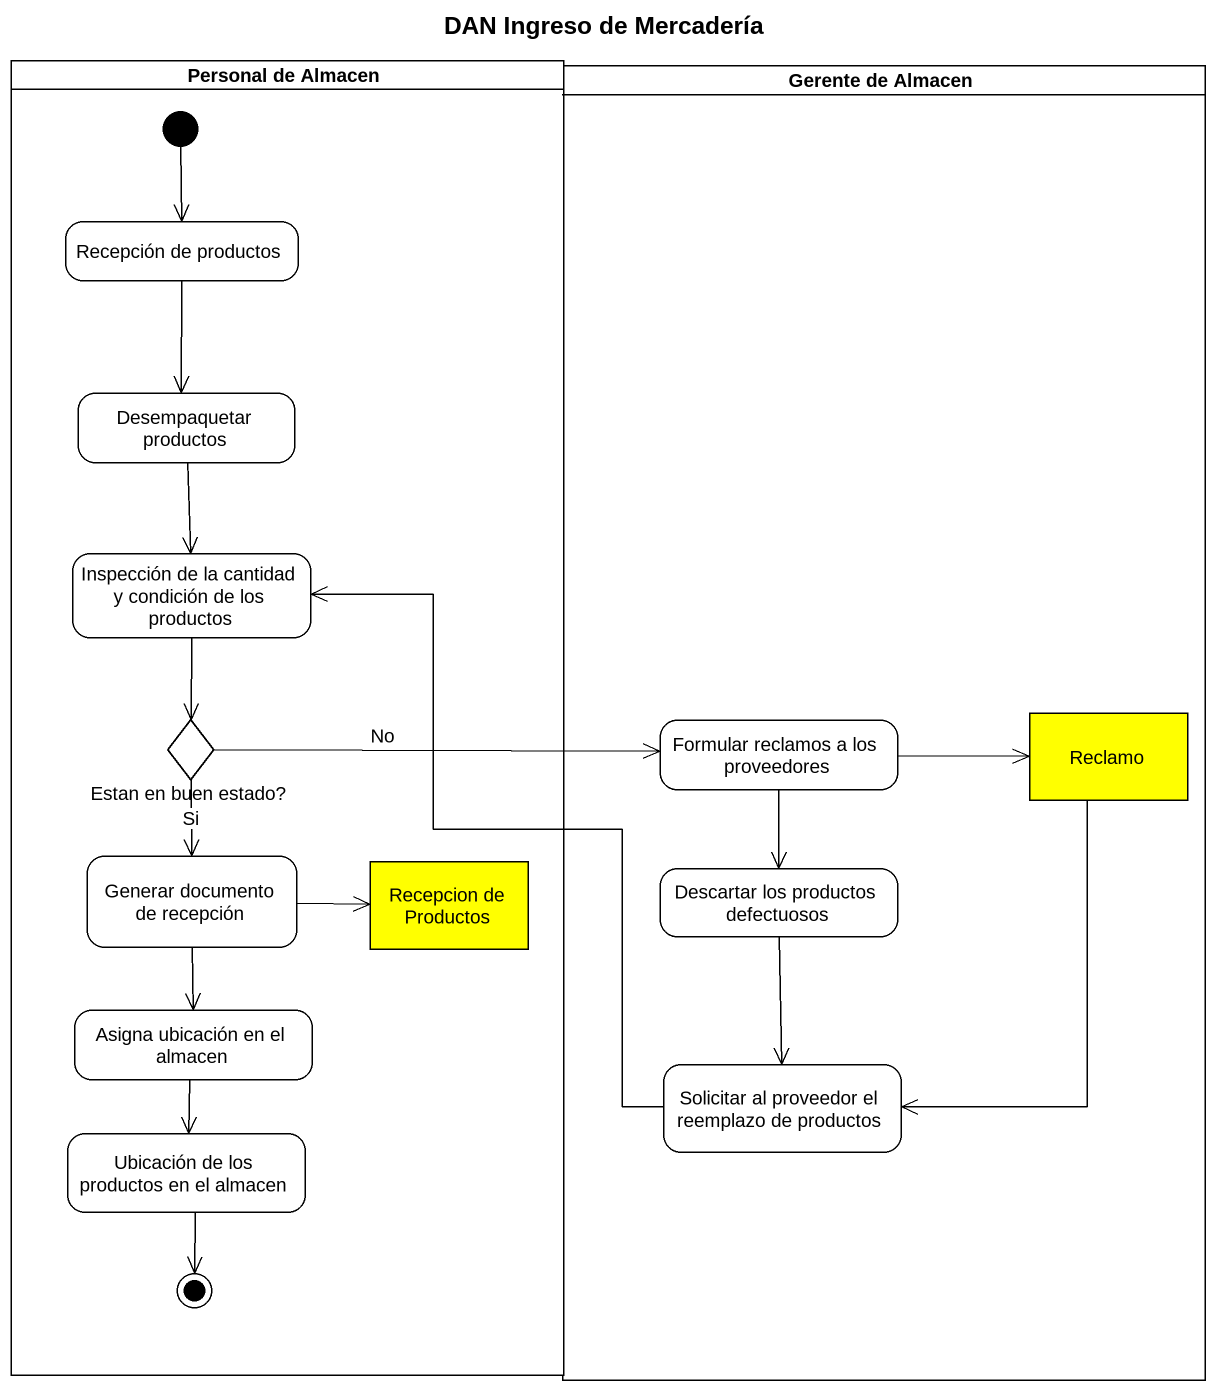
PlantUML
@startuml
title DAN Ingreso de Mercadería
hide empty description
state "Personal de Almacen" as Personal_de_Almacen <<partition>> {
  state "Recepción de productos" as Recepción_de_productos
  state "Desempaquetar productos" as Desempaquetar_productos
  state "Inspección de la cantidad y condición de los productos" as Inspección_de_la_cantidad_y
  state "Estan en buen estado?" as Estan_en_buen_estado <<choice>>
  state "Generar documento de recepción" as Generar_documento_de
  state "Recepcion de Productos" as Recepcion_de_Productos <<object>> #FFFF00
  state "Asigna ubicación en el almacen" as Asigna_ubicación_en_el
  state "Ubicación de los productos en el almacen" as Ubicación_de_los_productos
  [*] --> Recepción_de_productos
  Ubicación_de_los_productos --> [*]
}
state "Gerente de Almacen" as Gerente_de_Almacen <<partition>> {
  state "Formular reclamos a los proveedores" as Formular_reclamos_a_los
  state Reclamo <<object>> #FFFF00
  state "Descartar los productos defectuosos" as Descartar_los_productos
  state "Solicitar al proveedor el reemplazo de productos" as Solicitar_al_proveedor_el
}
Recepción_de_productos --> Desempaquetar_productos
Desempaquetar_productos --> Inspección_de_la_cantidad_y
Inspección_de_la_cantidad_y --> Estan_en_buen_estado
Estan_en_buen_estado -right-> Formular_reclamos_a_los : No
Estan_en_buen_estado --> Generar_documento_de : Si
Formular_reclamos_a_los -right-> Reclamo
Formular_reclamos_a_los --> Descartar_los_productos
Reclamo --> Solicitar_al_proveedor_el
Generar_documento_de -right-> Recepcion_de_Productos
Generar_documento_de --> Asigna_ubicación_en_el
Descartar_los_productos --> Solicitar_al_proveedor_el
Asigna_ubicación_en_el --> Ubicación_de_los_productos
Solicitar_al_proveedor_el -up-> Inspección_de_la_cantidad_y
@enduml
